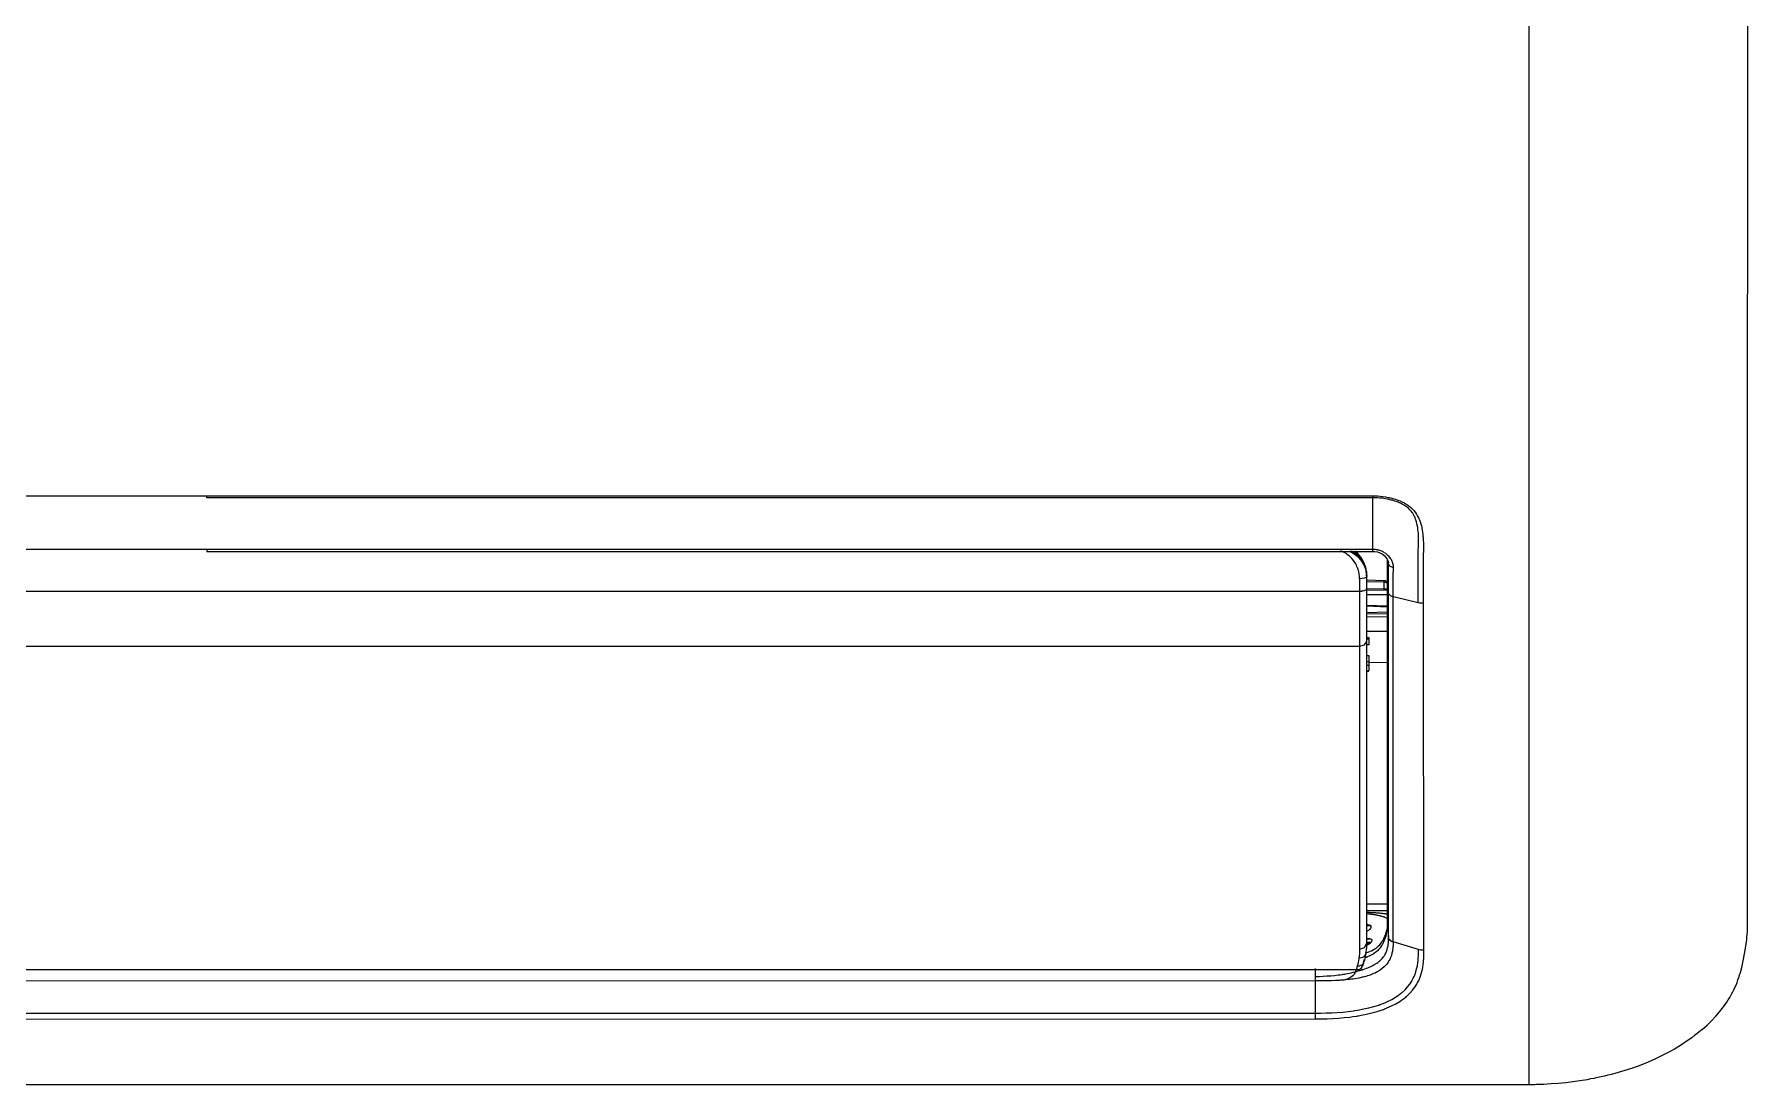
# Model space of a CAD drawing. Header units: millimetres. Extents: x 1291 to 5660, y 748 to 2981.
# Drawn here: x 2127.3 to 2368.4, y 1745.2 to 1893 of the extents above; entities that cross this region are included whole.
import ezdxf

# ---------------------------------------------------------------- set-up
doc = ezdxf.new("R2010")
doc.units = ezdxf.units.MM

msp = doc.modelspace()

# ---------------------------------------------------------------- linework, layer by layer
for p, q in [((2317.24, 1816.2), (2317.24, 1814.8)), ((2307.59, 1754.49), (2307.59, 1761.6))]:
    msp.add_line(p, q)
for points in [[(2361.99, 1753), (2362.03, 1753.03), (2362.7, 1753.64), (2363.33, 1754.25), (2363.92, 1754.88), (2364.47, 1755.52), (2364.99, 1756.18), (2365.46, 1756.85), (2365.68, 1757.19), (2365.89, 1757.53), (2365.94, 1757.62), (2366.04, 1757.79), (2366.19, 1758.06), (2366.28, 1758.22), (2366.46, 1758.58), (2366.62, 1758.92), (2366.78, 1759.27), (2366.92, 1759.63), (2367.05, 1759.98), (2367.17, 1760.33), (2367.2, 1760.43), (2367.23, 1760.52), (2367.24, 1760.56), (2367.26, 1760.6), (2367.26, 1760.62), (2367.26, 1760.63), (2367.27, 1760.63), (2367.27, 1760.65), (2367.28, 1760.67), (2367.28, 1760.69), (2367.34, 1760.87), (2367.39, 1761.04), (2367.58, 1761.75), (2367.75, 1762.46), (2368.03, 1763.88), (2368.24, 1765.33), (2368.28, 1765.69), (2368.31, 1766.04), (2368.34, 1766.4), (2368.37, 1766.77), (2368.4, 1767.49), (2368.41, 1768.21), (2368.42, 1944.75)], [(2337.67, 1745.25), (2337.67, 1748.83), (2337.67, 1782.11), (2337.66, 1786.81), (2337.66, 1833.87), (2337.65, 1839.58), (2337.65, 1915.05)], [(2315.61, 1828.09), (2315.61, 1820.56), (2254.7, 1820.56), (2193.79, 1820.56), (2140.58, 1820.56), (2136.57, 1820.55), (2134.56, 1820.55), (2068.41, 1820.55), (2002.26, 1820.54), (1801.71, 1820.54)], [(2098.03, 1828.08), (2151.62, 1828.08), (2153.63, 1828.09), (2203.82, 1828.09), (2235.95, 1828.09), (2275.78, 1828.09), (2315.61, 1828.09), (2315.98, 1828.09), (2316.35, 1828.07), (2316.71, 1828.04), (2317.08, 1828), (2317.44, 1827.94), (2317.8, 1827.88), (2317.89, 1827.86), (2317.98, 1827.84), (2318.06, 1827.82), (2318.15, 1827.8), (2318.33, 1827.76), (2318.51, 1827.71), (2318.85, 1827.61), (2319.19, 1827.5), (2319.52, 1827.37), (2319.84, 1827.22), (2320.04, 1827.13), (2320.07, 1827.1), (2320.12, 1827.08), (2320.15, 1827.06), (2320.3, 1826.97), (2320.45, 1826.89), (2320.72, 1826.69), (2320.98, 1826.48), (2321.11, 1826.37), (2321.22, 1826.26), (2321.34, 1826.14)], [(2315.97, 1827.83), (2315.61, 1827.83), (2233.62, 1827.83), (2151.62, 1827.83), (2151.62, 1828.08)], [(2315.88, 1827.83), (2315.8, 1827.83)], [(2317.74, 1827.62), (2317.39, 1827.69), (2317.04, 1827.74), (2316.68, 1827.78), (2316.33, 1827.81), (2316.15, 1827.82), (2315.97, 1827.83)], [(2319.79, 1826.94), (2319.75, 1826.96), (2319.71, 1826.98), (2319.56, 1827.05), (2319.4, 1827.12), (2319.24, 1827.19), (2319.08, 1827.25), (2318.76, 1827.36), (2318.42, 1827.46), (2318.25, 1827.5), (2318.08, 1827.55), (2317.99, 1827.57), (2317.82, 1827.61)], [(2322.76, 1812.97), (2322.58, 1812.97), (2322.41, 1812.99), (2322.23, 1813.01), (2322.06, 1813.05), (2322.06, 1818.58), (2322.05, 1818.86), (2322.05, 1819.84), (2322.06, 1819.98), (2322.06, 1820.13), (2322.06, 1820.27), (2322.07, 1820.54), (2322.08, 1820.83), (2322.09, 1821.38), (2322.1, 1821.66), (2322.1, 1822.22), (2322.08, 1822.78), (2322.05, 1823.06), (2322.02, 1823.34), (2321.99, 1823.62), (2321.97, 1823.76), (2321.94, 1823.89), (2321.91, 1824.03), (2321.88, 1824.17), (2321.82, 1824.44), (2321.72, 1824.72), (2321.65, 1824.92), (2321.62, 1824.99), (2321.57, 1825.12), (2321.5, 1825.25), (2321.43, 1825.38), (2321.28, 1825.64), (2321.19, 1825.76), (2321.1, 1825.88), (2321, 1826), (2320.98, 1826.03), (2320.95, 1826.06), (2320.89, 1826.12), (2320.84, 1826.18), (2320.78, 1826.23), (2320.67, 1826.34), (2320.55, 1826.44), (2320.42, 1826.54), (2320.29, 1826.64), (2320.15, 1826.73), (2320.01, 1826.82), (2319.94, 1826.86), (2319.86, 1826.9), (2319.82, 1826.92)], [(2319.92, 1827.18), (2320, 1827.14)], [(2321.28, 1826.2), (2321.31, 1826.17)], [(2321.39, 1826.08), (2321.44, 1826.02), (2321.64, 1825.78), (2321.82, 1825.51), (2321.97, 1825.25), (2322.12, 1824.98), (2322.15, 1824.91), (2322.18, 1824.84), (2322.21, 1824.77), (2322.23, 1824.7), (2322.29, 1824.56), (2322.34, 1824.42), (2322.42, 1824.14), (2322.5, 1823.85), (2322.57, 1823.57), (2322.62, 1823.28), (2322.67, 1822.99), (2322.7, 1822.7), (2322.72, 1822.55), (2322.73, 1822.41), (2322.74, 1822.27), (2322.75, 1822.12), (2322.77, 1821.83), (2322.78, 1821.54), (2322.79, 1820.96), (2322.78, 1820.38), (2322.77, 1819.8), (2322.77, 1819.66), (2322.77, 1819.37), (2322.76, 1819.23), (2322.76, 1802.92), (2322.77, 1799.66), (2322.77, 1796.45), (2322.77, 1793.28), (2322.77, 1790.16), (2322.78, 1787.09), (2322.78, 1784.06), (2322.78, 1769.62), (2322.78, 1766.87), (2322.79, 1763.44), (2322.78, 1763.19), (2322.78, 1762.95), (2322.77, 1762.71), (2322.75, 1762.46), (2322.73, 1762.22), (2322.67, 1761.75), (2322.57, 1761.27), (2322.45, 1760.8), (2322.29, 1760.33), (2322.2, 1760.1), (2322.1, 1759.87), (2322.01, 1759.7)], [(2321.7, 1824.79), (2321.68, 1824.85)], [(2151.62, 1820.56), (2151.62, 1820.28), (2233.62, 1820.28), (2315.62, 1820.28)], [(2314.81, 1816.7), (2314.51, 1816.51), (2313.8, 1816.42), (2313.8, 1816.62), (2313.79, 1816.82), (2313.77, 1817.01), (2313.73, 1817.2), (2313.69, 1817.39), (2313.64, 1817.59), (2313.62, 1817.68), (2313.59, 1817.78), (2313.57, 1817.83), (2313.55, 1817.87), (2313.54, 1817.92), (2313.52, 1817.97), (2313.44, 1818.15), (2313.36, 1818.33), (2313.27, 1818.51), (2313.17, 1818.68), (2313.06, 1818.85), (2312.93, 1819.01), (2312.91, 1819.05), (2312.81, 1819.17), (2312.74, 1819.25), (2312.68, 1819.32), (2312.39, 1819.59), (2312.08, 1819.85), (2311.99, 1819.91), (2311.91, 1819.96), (2311.82, 1820.02), (2311.73, 1820.07), (2311.55, 1820.16), (2311.37, 1820.25), (2311.17, 1820.34)], [(2312.46, 1820.31), (2312.68, 1820.18), (2312.82, 1820.09), (2312.95, 1819.99), (2313.22, 1819.8), (2313.49, 1819.63), (2313.6, 1819.51), (2313.71, 1819.4), (2313.81, 1819.23), (2313.86, 1819.16), (2313.92, 1819.1), (2314.02, 1818.98), (2314.11, 1818.85), (2314.2, 1818.72), (2314.28, 1818.59), (2314.33, 1818.52), (2314.44, 1818.31), (2314.5, 1818.18), (2314.57, 1818.04), (2314.62, 1817.9), (2314.67, 1817.75), (2314.68, 1817.75)], [(2313.29, 1819.8), (2313.24, 1819.86), (2312.98, 1820.06), (2312.7, 1820.25), (2312.59, 1820.32)], [(2312.92, 1820.31), (2313.75, 1819.54), (2314.3, 1818.72), (2314.67, 1817.8)], [(2313.18, 1820.3), (2313.22, 1820.25), (2313.25, 1820.23)], [(2314.67, 1817.85), (2314.66, 1817.84), (2314.62, 1818.01), (2314.57, 1818.17), (2314.46, 1818.51), (2314.32, 1818.82), (2314.15, 1819.13), (2314.11, 1819.21), (2314.07, 1819.28), (2314.02, 1819.36), (2313.97, 1819.43), (2313.87, 1819.57), (2313.77, 1819.71), (2313.54, 1819.98), (2313.3, 1820.23), (2313.23, 1820.3)], [(2314.81, 1765.15), (2314.81, 1816.7), (2314.8, 1816.95), (2314.78, 1817.19), (2314.75, 1817.43), (2314.72, 1817.67), (2314.66, 1817.9), (2314.6, 1818.13), (2314.54, 1818.31), (2314.53, 1818.37), (2314.48, 1818.48), (2314.44, 1818.6), (2314.34, 1818.82), (2314.23, 1819.04), (2314.11, 1819.25), (2313.98, 1819.46), (2313.91, 1819.56), (2313.83, 1819.66), (2313.8, 1819.71), (2313.76, 1819.76), (2313.72, 1819.81), (2313.68, 1819.86), (2313.53, 1820.05), (2313.35, 1820.23), (2313.24, 1820.34)], [(2313.29, 1820.2), (2313.53, 1819.95), (2313.75, 1819.69), (2313.96, 1819.41), (2314.15, 1819.11), (2314.19, 1819.04), (2314.23, 1818.96), (2314.27, 1818.89), (2314.31, 1818.81), (2314.38, 1818.66), (2314.45, 1818.49), (2314.51, 1818.34)], [(2316.28, 1820.5), (2316.25, 1820.5), (2316.21, 1820.51), (2316.06, 1820.53), (2315.91, 1820.55), (2315.84, 1820.56), (2315.76, 1820.56), (2315.61, 1820.56)], [(2315.61, 1820.51), (2315.61, 1820.46), (2315.61, 1820.29), (2315.62, 1820.29)], [(2315.61, 1820.27), (2315.78, 1820.27), (2315.94, 1820.27), (2316.31, 1820.2), (2316.66, 1820.08), (2316.99, 1819.91), (2317.27, 1819.7), (2317.52, 1819.43), (2317.71, 1819.16), (2317.82, 1818.92), (2317.87, 1818.65)], [(2315.73, 1820.56), (2315.69, 1820.56)], [(2317.24, 1820.13), (2317.18, 1820.17), (2317.11, 1820.2), (2317.05, 1820.24), (2316.92, 1820.3), (2316.79, 1820.35), (2316.65, 1820.41), (2316.5, 1820.45), (2316.43, 1820.46), (2316.36, 1820.48), (2316.32, 1820.49)], [(2314.34, 1818.55), (2314.3, 1818.62), (2314.21, 1818.75), (2314.03, 1819.02), (2313.93, 1819.15), (2313.88, 1819.21), (2313.7, 1819.35), (2313.59, 1819.46), (2313.47, 1819.57), (2313.4, 1819.63), (2313.35, 1819.69), (2313.28, 1819.74)], [(2313.83, 1819.27), (2313.77, 1819.34)], [(2314.57, 1818.05), (2314.55, 1818.32), (2314.52, 1818.41), (2314.23, 1819.06)], [(2314.36, 1818.45), (2314.4, 1818.38)], [(2314.51, 1818.19), (2314.45, 1818.34), (2314.41, 1818.41)], [(2314.62, 1817.9), (2314.57, 1818.18), (2314.52, 1818.34)], [(2314.59, 1818.23), (2314.61, 1818.13), (2314.63, 1818.04), (2314.66, 1817.96), (2314.68, 1817.88), (2314.7, 1817.8), (2314.71, 1817.72), (2314.74, 1817.56), (2314.77, 1817.4), (2314.8, 1817.07), (2314.81, 1816.75)], [(2314.67, 1817.85), (2314.63, 1818.01)], [(2314.67, 1817.75), (2314.67, 1817.74), (2314.68, 1817.73), (2314.68, 1817.81), (2314.67, 1817.82)], [(2317.7, 1819.04), (2317.7, 1786.47), (2317.7, 1783.48), (2317.7, 1772.01), (2317.7, 1769.27), (2317.7, 1767.82), (2317.69, 1767.57), (2317.68, 1767.33), (2317.66, 1767.09), (2317.63, 1766.85), (2317.61, 1766.73), (2317.59, 1766.61), (2317.54, 1766.37), (2317.48, 1766.13), (2317.41, 1765.89), (2317.33, 1765.66), (2317.24, 1765.42), (2317.13, 1765.19), (2317.07, 1765.07), (2317.01, 1764.96), (2316.9, 1764.79)], [(2317.27, 1763.37), (2317.31, 1763.43), (2317.34, 1763.49), (2317.42, 1763.62), (2317.48, 1763.74), (2317.59, 1764), (2317.69, 1764.26), (2317.76, 1764.53), (2317.81, 1764.8), (2317.83, 1764.94), (2317.86, 1765.23), (2317.87, 1765.38), (2317.88, 1765.52), (2317.88, 1768.72), (2317.88, 1771.45), (2317.88, 1782.83), (2317.88, 1785.78), (2317.88, 1818.61), (2317.87, 1818.63)], [(2318.42, 1818.84), (2318.4, 1818.87), (2318.39, 1818.9), (2318.36, 1818.96), (2318.33, 1819.02), (2318.3, 1819.07), (2318.26, 1819.13), (2318.19, 1819.24), (2318.12, 1819.35), (2318.08, 1819.4), (2317.95, 1819.56), (2317.85, 1819.66), (2317.75, 1819.76), (2317.65, 1819.85), (2317.54, 1819.94), (2317.48, 1819.98), (2317.43, 1820.02), (2317.37, 1820.06), (2317.31, 1820.1)], [(2318.57, 1817.97), (2318.08, 1818.19), (2317.88, 1818.55)], [(2318.02, 1819.48), (2317.99, 1819.51), (2317.97, 1819.53)], [(2318.17, 1765.52), (2318.28, 1765.44), (2318.4, 1765.38), (2318.54, 1765.33), (2318.53, 1768.02), (2318.53, 1779.24), (2318.53, 1782.16), (2318.53, 1814.92), (2318.54, 1815.93), (2318.54, 1816.19), (2318.54, 1816.44), (2318.54, 1816.7), (2318.55, 1816.83), (2318.55, 1817.21), (2318.55, 1817.33), (2318.56, 1817.46), (2318.57, 1817.71), (2318.57, 1817.96), (2318.57, 1818.08), (2318.57, 1818.2), (2318.56, 1818.31), (2318.54, 1818.43), (2318.51, 1818.55), (2318.48, 1818.67), (2318.47, 1818.7), (2318.46, 1818.73), (2318.46, 1818.74)], [(2318.45, 1818.75), (2318.44, 1818.77), (2318.44, 1818.79), (2318.43, 1818.8)], [(2313.8, 1816.42), (2313.8, 1764.31), (2314.51, 1764.55), (2314.81, 1765.14), (2314.8, 1764.84), (2314.78, 1764.54), (2314.74, 1764.24), (2314.68, 1763.94), (2314.69, 1763.86), (2314.69, 1763.78), (2314.69, 1763.73), (2314.68, 1763.68)], [(1594.16, 1814.76), (1594.18, 1814.75), (1594.2, 1814.75), (1594.28, 1814.73), (1594.37, 1814.72), (1594.42, 1814.71), (1594.46, 1814.7), (1594.56, 1814.69), (1594.66, 1814.69), (1594.75, 1814.69), (2313.8, 1814.69), (2313.9, 1814.69), (2314, 1814.69), (2314.09, 1814.7), (2314.14, 1814.71), (2314.19, 1814.72), (2314.28, 1814.73), (2314.36, 1814.75)], [(2314.4, 1814.76), (2314.42, 1814.76), (2314.44, 1814.77), (2314.48, 1814.78), (2314.51, 1814.79), (2314.58, 1814.82), (2314.67, 1814.86), (2314.68, 1814.87), (2314.69, 1814.88)], [(2314.75, 1814.93), (2314.77, 1814.94)], [(2314.77, 1814.95), (2314.78, 1814.97), (2314.79, 1814.98), (2314.79, 1814.99), (2314.8, 1815.01), (2314.81, 1815.01)], [(2314.81, 1815.05), (2317.24, 1815), (2317.65, 1815.01)], [(2317.7, 1814.79), (2314.81, 1814.84)], [(2314.81, 1814.23), (2317.7, 1814.2)], [(2317.49, 1815.01), (2317.48, 1815)], [(2317.7, 1814.99), (2317.69, 1815)], [(2317.78, 1814.79), (2317.77, 1814.8), (2317.74, 1814.89), (2317.73, 1814.98)], [(2318.53, 1813.9), (2318.39, 1813.94), (2318.27, 1813.99), (2318.16, 1814.05), (2318.07, 1814.13), (2317.99, 1814.2), (2317.93, 1814.29), (2317.89, 1814.38), (2317.88, 1814.47)], [(2322.06, 1813.05), (2320.3, 1813.47), (2318.53, 1813.9)], [(2317.7, 1812.56), (2314.81, 1812.67)], [(2317.7, 1812.45), (2314.81, 1812.56)], [(2314.81, 1811.69), (2317.7, 1811.76)], [(2317.7, 1811.49), (2314.81, 1811.43)], [(2314.81, 1811.06), (2317.7, 1811.12)], [(2314.81, 1808.17), (2315.11, 1808.17), (2315.11, 1807.14), (2314.81, 1807.13)], [(2314.89, 1809.06), (2317.7, 1809.06)], [(1593.75, 1807.61), (1594.05, 1807.13), (1594.75, 1806.93), (2313.8, 1806.93), (2314.51, 1807.13), (2314.81, 1807.61)], [(2315.11, 1807.91), (2314.81, 1807.91)], [(2314.81, 1805.62), (2315.11, 1805.62), (2315.11, 1803.45), (2314.81, 1803.43)], [(2315.11, 1804.76), (2314.96, 1804.75), (2314.81, 1804.75)], [(2314.81, 1804.28), (2314.96, 1804.28), (2315.11, 1804.29)], [(2314.81, 1803.43), (2315.11, 1803.44)], [(2315.11, 1804.65), (2317.7, 1804.69)], [(2317.7, 1770.64), (2314.81, 1770.64)], [(2317.77, 1769.69), (2314.81, 1769.69)], [(2315.6, 1769.2), (2315.54, 1769.2), (2315.47, 1769.21), (2315.33, 1769.23), (2315.19, 1769.24), (2315.04, 1769.26), (2314.88, 1769.27), (2314.81, 1769.28)], [(2314.81, 1767.64), (2315.34, 1767.64)], [(2314.82, 1769.5), (2314.99, 1769.5), (2315.04, 1769.5), (2315.12, 1769.5), (2315.17, 1769.49), (2315.25, 1769.49), (2315.33, 1769.49), (2315.49, 1769.48), (2315.65, 1769.47), (2315.79, 1769.47)], [(2315.36, 1767.63), (2315.34, 1767.64), (2315.19, 1767.7), (2315.03, 1767.76), (2314.99, 1767.76), (2314.94, 1767.78), (2314.9, 1767.79), (2314.85, 1767.81), (2314.82, 1767.82)], [(2315.22, 1767.08), (2315.25, 1767.11), (2315.3, 1767.16), (2315.33, 1767.18), (2315.35, 1767.21), (2315.37, 1767.24), (2315.4, 1767.27), (2315.41, 1767.3), (2315.42, 1767.32)], [(2315.38, 1767.62), (2315.36, 1767.63)], [(2315.43, 1767.57), (2315.42, 1767.58), (2315.4, 1767.6), (2315.39, 1767.61)], [(2315.43, 1767.33), (2315.44, 1767.35), (2315.44, 1767.37), (2315.45, 1767.39), (2315.45, 1767.43), (2315.46, 1767.46), (2315.45, 1767.49), (2315.45, 1767.51)], [(2315.45, 1767.54), (2315.44, 1767.55), (2315.44, 1767.56)], [(2317.51, 1768.73), (2317.48, 1768.74), (2317.41, 1768.77), (2317.35, 1768.8), (2317.27, 1768.82), (2317.19, 1768.85), (2317.1, 1768.88), (2317, 1768.91), (2316.89, 1768.94), (2316.77, 1768.97), (2316.71, 1768.99), (2316.64, 1769), (2316.57, 1769.02), (2316.49, 1769.04), (2316.41, 1769.06), (2316.33, 1769.07), (2316.24, 1769.09), (2316.15, 1769.11), (2316.05, 1769.13), (2315.95, 1769.14), (2315.84, 1769.16), (2315.72, 1769.18), (2315.69, 1769.18), (2315.66, 1769.18), (2315.63, 1769.19)], [(2315.83, 1769.47), (2315.86, 1769.46), (2315.9, 1769.46)], [(2315.93, 1769.46), (2316.07, 1769.45), (2316.19, 1769.44), (2316.31, 1769.44), (2316.42, 1769.43), (2316.53, 1769.42), (2316.63, 1769.41), (2316.73, 1769.4), (2316.82, 1769.39), (2316.98, 1769.38), (2317.14, 1769.35), (2317.28, 1769.33), (2317.34, 1769.32), (2317.41, 1769.32), (2317.52, 1769.29), (2317.62, 1769.28), (2317.72, 1769.25)], [(2317.21, 1769.35), (2317.24, 1769.34)], [(2317.86, 1768.46), (2317.83, 1768.51), (2317.79, 1768.55), (2317.74, 1768.6), (2317.67, 1768.65), (2317.63, 1768.67), (2317.58, 1768.69), (2317.56, 1768.71), (2317.53, 1768.72)], [(2317.7, 1768.12), (2317.79, 1767.05), (2317.88, 1765.99)], [(2322.78, 1764.17), (2322.61, 1764.18), (2322.43, 1764.19), (2322.26, 1764.23), (2322.09, 1764.27), (2318.54, 1765.33), (2318.54, 1765.11), (2318.53, 1764.78), (2318.51, 1764.63), (2318.5, 1764.47), (2318.48, 1764.32), (2318.46, 1764.17), (2318.43, 1764.02), (2318.37, 1763.73), (2318.29, 1763.44), (2318.18, 1763.16), (2318.05, 1762.88), (2317.98, 1762.74), (2317.9, 1762.61), (2317.81, 1762.48), (2317.72, 1762.35), (2317.62, 1762.22), (2317.51, 1762.08), (2317.4, 1761.96), (2317.27, 1761.84), (2317, 1761.6), (2316.7, 1761.38), (2316.62, 1761.32), (2316.53, 1761.27), (2316.49, 1761.24), (2316.45, 1761.22), (2316.4, 1761.18), (2316.36, 1761.16), (2316.18, 1761.06), (2315.99, 1760.96), (2315.79, 1760.87), (2315.59, 1760.78), (2315.37, 1760.7), (2315.16, 1760.62), (2314.93, 1760.55), (2314.7, 1760.48), (2314.45, 1760.41), (2314.39, 1760.4), (2314.33, 1760.38), (2314.27, 1760.37), (2314.21, 1760.36), (2313.7, 1760.24), (2313.18, 1760.15), (2312.92, 1760.11), (2312.65, 1760.08), (2312.38, 1760.04), (2311.83, 1759.98), (2311.56, 1759.96), (2311.49, 1759.96), (2311.42, 1759.95), (2311.35, 1759.94), (2311.28, 1759.94), (2311.14, 1759.93), (2311, 1759.92), (2310.43, 1759.89), (2309.87, 1759.87), (2308.73, 1759.84), (2307.59, 1759.84), (1602.58, 1759.83)], [(2314.6, 1763.82), (2314.97, 1763.91), (2315.11, 1763.95), (2315.24, 1763.99), (2315.3, 1764.02), (2315.49, 1764.1), (2315.73, 1764.21), (2315.94, 1764.34), (2316.04, 1764.41), (2316.14, 1764.47), (2316.19, 1764.51), (2316.24, 1764.55), (2316.32, 1764.62), (2316.49, 1764.78), (2316.64, 1764.93), (2316.78, 1765.09), (2316.9, 1765.26), (2316.96, 1765.34), (2317.01, 1765.42), (2317.07, 1765.51), (2317.12, 1765.6), (2317.21, 1765.77), (2317.29, 1765.95), (2317.37, 1766.12), (2317.44, 1766.3), (2317.5, 1766.47), (2317.56, 1766.65), (2317.65, 1767.01)], [(2314.75, 1765.77), (2315.26, 1765.77), (2314.81, 1765.77)], [(2315.4, 1765.26), (2314.75, 1765.26)], [(2315.07, 1764.98), (2315.03, 1764.96), (2314.99, 1764.93), (2314.89, 1764.89), (2314.8, 1764.86), (2314.78, 1764.85)], [(2314.79, 1765.17), (2315.31, 1765.17)], [(2314.81, 1766.87), (2314.85, 1766.88), (2314.89, 1766.89), (2314.92, 1766.9), (2314.99, 1766.93), (2315.11, 1767), (2315.17, 1767.04), (2315.2, 1767.06)], [(2315.42, 1765.29), (2315.4, 1765.26), (2315.36, 1765.22), (2315.31, 1765.16), (2315.28, 1765.13), (2315.24, 1765.1), (2315.2, 1765.07), (2315.16, 1765.03), (2315.12, 1765.01)], [(2315.3, 1765.77), (2315.34, 1765.76), (2315.39, 1765.75), (2315.42, 1765.74), (2315.44, 1765.73), (2315.45, 1765.72), (2315.47, 1765.71)], [(2315.5, 1765.4), (2315.48, 1765.38), (2315.47, 1765.35), (2315.45, 1765.33), (2315.44, 1765.31)], [(2315.48, 1765.7), (2315.49, 1765.69), (2315.5, 1765.68), (2315.5, 1765.68)], [(2315.51, 1765.44), (2315.51, 1765.43), (2315.5, 1765.42)], [(2315.51, 1765.65), (2315.52, 1765.63), (2315.53, 1765.62), (2315.54, 1765.6), (2315.54, 1765.58), (2315.54, 1765.58)], [(2315.54, 1765.55), (2315.54, 1765.53), (2315.53, 1765.5), (2315.53, 1765.49), (2315.52, 1765.48), (2315.52, 1765.47)], [(2316.97, 1764.9), (2316.86, 1764.73), (2316.7, 1764.51), (2316.51, 1764.3), (2316.31, 1764.09), (2316.09, 1763.9), (2315.96, 1763.8), (2315.83, 1763.71), (2315.8, 1763.68), (2315.77, 1763.66), (2315.73, 1763.64)], [(2317.94, 1765.76), (2317.9, 1765.87), (2317.88, 1766.04)], [(2317.88, 1765.6), (2317.88, 1765.68)], [(2318.4, 1765.33), (2318.28, 1765.39), (2318.17, 1765.47), (2318.07, 1765.55), (2318, 1765.65), (2317.94, 1765.81), (2317.9, 1765.92)], [(2318, 1765.7), (2318.08, 1765.6)], [(2318.53, 1765.03), (2318.53, 1764.94)], [(2313.39, 1761.59), (2313.38, 1761.53), (2313.35, 1761.47), (2313.33, 1761.4), (1595.23, 1761.4), (1595.21, 1761.47), (1595.19, 1761.53), (1595.17, 1761.59), (1595.15, 1761.66), (1595.11, 1761.79), (1595.09, 1761.93), (1595.02, 1762.19), (1594.97, 1762.46), (1594.92, 1762.73), (1594.87, 1763.01), (1594.82, 1763.33), (1594.79, 1763.66), (1594.76, 1763.98), (1594.75, 1764.31)], [(1602.58, 1755.3), (2307.59, 1755.32), (2308.36, 1755.32), (2309.13, 1755.34), (2309.9, 1755.37), (2310.67, 1755.41), (2311.43, 1755.47), (2312.19, 1755.55), (2312.56, 1755.6), (2312.94, 1755.65), (2313.13, 1755.67), (2313.5, 1755.73), (2314.42, 1755.9), (2315.13, 1756.06), (2315.83, 1756.24), (2316.5, 1756.45), (2316.67, 1756.51), (2316.83, 1756.57), (2317.07, 1756.66), (2317.15, 1756.69), (2317.46, 1756.82), (2317.76, 1756.95), (2318.33, 1757.24), (2318.86, 1757.55), (2319.11, 1757.71), (2319.35, 1757.88), (2319.46, 1757.97), (2319.58, 1758.06), (2319.69, 1758.15), (2319.8, 1758.24), (2320.2, 1758.61), (2320.56, 1759), (2320.87, 1759.41), (2321.14, 1759.82), (2321.2, 1759.93), (2321.23, 1759.97), (2321.26, 1760.03), (2321.32, 1760.14), (2321.37, 1760.24), (2321.47, 1760.46), (2321.56, 1760.67), (2321.72, 1761.11), (2321.84, 1761.55), (2321.94, 1761.99), (2322.01, 1762.44), (2322.03, 1762.67), (2322.05, 1762.89), (2322.06, 1763.12), (2322.08, 1763.35), (2322.08, 1763.58), (2322.09, 1763.81), (2322.09, 1764.27)], [(2313.8, 1764.31), (2313.8, 1763.98), (2313.78, 1763.66), (2313.75, 1763.33), (2313.69, 1763.01), (2313.64, 1762.73), (2313.6, 1762.46), (2313.54, 1762.19), (2313.48, 1761.93), (2313.44, 1761.79), (2313.41, 1761.66)], [(2314.38, 1762.4), (2314.37, 1762.37), (2314.36, 1762.33), (2314.34, 1762.29), (2314.32, 1762.27), (2314.25, 1762.18), (2314.17, 1762.11), (2314.07, 1762.05), (2313.96, 1762), (2313.84, 1761.96), (2313.73, 1761.93), (2313.6, 1761.92), (2313.48, 1761.93)], [(2314.68, 1763.68), (2314.35, 1763.18), (2313.69, 1763.01)], [(2314.62, 1763.36), (2314.62, 1763.33), (2314.58, 1763.15), (2314.54, 1762.97), (2314.49, 1762.79), (2314.44, 1762.61), (2314.38, 1762.44), (2314.32, 1762.27), (2314.25, 1762.08), (2314.17, 1761.9), (2314.09, 1761.73), (2314, 1761.55)], [(2314.33, 1762.27), (2314.38, 1762.4), (2314.52, 1762.91)], [(2314.59, 1763.21), (2314.62, 1763.37), (2314.67, 1763.61), (2314.67, 1763.62)], [(2315.7, 1763.62), (2315.63, 1763.57), (2315.55, 1763.53), (2315.26, 1763.37), (2314.94, 1763.22), (2314.77, 1763.16), (2314.6, 1763.1), (2314.6, 1763.1)], [(2314.61, 1763.36), (2314.65, 1763.52)], [(2316.08, 1762.26), (2316.16, 1762.31), (2316.23, 1762.36), (2316.38, 1762.46), (2316.52, 1762.57), (2316.65, 1762.68), (2316.77, 1762.78), (2316.99, 1763.01), (2317.18, 1763.25), (2317.2, 1763.28), (2317.23, 1763.31), (2317.24, 1763.33)], [(2307.59, 1760.49), (2308.13, 1760.49), (2308.67, 1760.51), (2309.21, 1760.54), (2309.75, 1760.58), (2310.28, 1760.62), (2310.81, 1760.69), (2311.08, 1760.72), (2311.35, 1760.76), (2311.41, 1760.77), (2311.48, 1760.78), (2311.54, 1760.79), (2311.61, 1760.8), (2311.74, 1760.82), (2311.87, 1760.85), (2312.13, 1760.9), (2312.39, 1760.95), (2312.64, 1761), (2312.89, 1761.06), (2313.14, 1761.13), (2313.38, 1761.18), (2313.62, 1761.25), (2313.86, 1761.32), (2313.98, 1761.36), (2314.1, 1761.39), (2314.16, 1761.41), (2314.22, 1761.43), (2314.27, 1761.45), (2314.33, 1761.47), (2314.55, 1761.55), (2314.77, 1761.62), (2314.98, 1761.71), (2315.18, 1761.79), (2315.28, 1761.83), (2315.37, 1761.88), (2315.47, 1761.92), (2315.56, 1761.97), (2315.74, 1762.06), (2315.91, 1762.16), (2316.04, 1762.23)], [(2314.11, 1761.74), (2314.08, 1761.63), (2314, 1761.55), (2313.69, 1761.42), (2313.33, 1761.4), (2313.29, 1761.27), (2313.24, 1761.15), (2313.19, 1761.03), (2313.13, 1760.92), (2313.06, 1760.81), (2312.99, 1760.71), (2312.94, 1760.66), (2312.89, 1760.62), (2312.88, 1760.59), (2312.85, 1760.56), (2312.83, 1760.54), (2312.8, 1760.52), (2312.59, 1760.36), (2312.34, 1760.21), (2312.19, 1760.15), (2312.04, 1760.08), (2311.97, 1760.06), (2311.88, 1760.03), (2311.84, 1760.01), (2311.79, 1760.01), (2311.75, 1759.99), (2311.71, 1759.98), (2311.42, 1759.91)], [(2313.99, 1761.51), (2314.11, 1761.74), (2314.19, 1761.9), (2314.26, 1762.07), (2314.32, 1762.23)], [(2315.95, 1762.18), (2316, 1762.21)], [(1602.59, 1754.48), (2307.59, 1754.49), (2308.41, 1754.5), (2309.23, 1754.52), (2310.04, 1754.55), (2310.84, 1754.6), (2311.65, 1754.68), (2312.45, 1754.77), (2312.85, 1754.82), (2313.44, 1754.9), (2313.54, 1754.92), (2313.64, 1754.94), (2313.84, 1754.97), (2314.03, 1755.01), (2314.8, 1755.16), (2315.55, 1755.34), (2316.28, 1755.55), (2316.98, 1755.78), (2317.16, 1755.84), (2317.33, 1755.91), (2317.58, 1756.01), (2317.66, 1756.04), (2317.99, 1756.18), (2318.31, 1756.33), (2318.91, 1756.64), (2319.46, 1756.97), (2319.72, 1757.15), (2319.98, 1757.33), (2320.22, 1757.52), (2320.39, 1757.67), (2320.45, 1757.72), (2320.87, 1758.12), (2321.25, 1758.54), (2321.57, 1758.97), (2321.86, 1759.41), (2321.92, 1759.53), (2321.98, 1759.64), (2322.06, 1759.81)], [(2320.28, 1757.57), (2320.33, 1757.62)], [(2362, 1753), (2361.32, 1752.44), (2361.14, 1752.3), (2360.95, 1752.15), (2360.85, 1752.08), (2360.76, 1752.01), (2360.66, 1751.94), (2360.57, 1751.86), (2359.78, 1751.31), (2358.95, 1750.77), (2358.1, 1750.26), (2357.23, 1749.77), (2356.31, 1749.29), (2355.37, 1748.84), (2354.39, 1748.41), (2353.39, 1748.01), (2352.5, 1747.68), (2351.59, 1747.37), (2350.66, 1747.09), (2349.72, 1746.82), (2349.24, 1746.7), (2348.76, 1746.57), (2348.28, 1746.46), (2347.79, 1746.35), (2347.55, 1746.29), (2347.06, 1746.19), (2346.81, 1746.14), (2346.31, 1746.05), (2345.82, 1745.95), (2344.82, 1745.79), (2343.82, 1745.65), (2342.81, 1745.53), (2341.79, 1745.43), (2340.76, 1745.35), (2339.74, 1745.29), (2339.22, 1745.27), (2338.71, 1745.26), (2338.45, 1745.25), (2338.19, 1745.25), (2338.05, 1745.25), (2257.13, 1745.25), (2000.14, 1745.24)]]:
    msp.add_lwpolyline(points)
msp.add_lwpolyline([(2314.81, 1816.26), (2317.24, 1816.2, -0.406874), (2317.73, 1815.7), (2317.59, 1815.86), (2317.24, 1815.93), (2314.81, 1815.99)], format="xyb")

doc.saveas('drawing.dxf')
